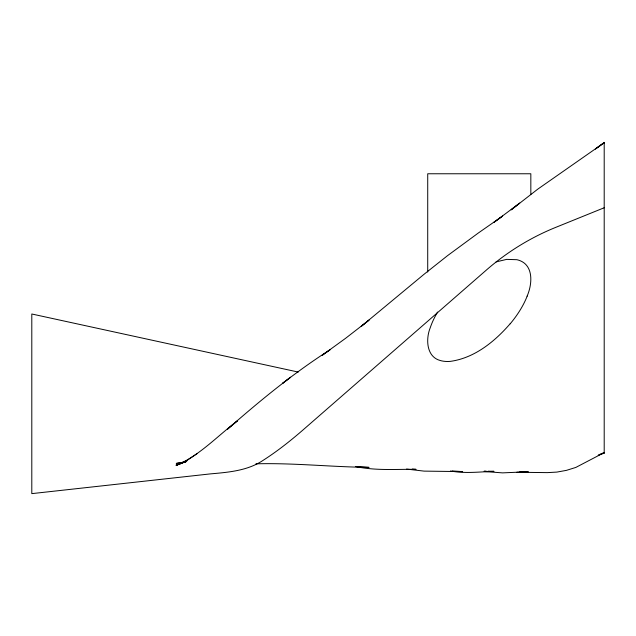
<?xml version="1.0" encoding="UTF-8"?>
<svg xmlns="http://www.w3.org/2000/svg" width="636" height="636" viewBox="0 0 636 636"><rect width="100%" height="100%" fill="white"/><g stroke="black" fill="none" stroke-linecap="round" stroke-linejoin="round"><path stroke-width="0.95" d="M427.718 272.033L427.726 173.763L530.829 173.763L530.829 194.481M527.101 296.161C532.038 285 533.986 266.564 520.407 260.824A38.939 21.624 -31.4 0 0 516.837 259.703L506.685 259.377L496.072 261.913M510.128 323.78C494.57 341.731 474.377 358.132 450.161 361.391A37.023 20.551 -31.4 0 1 440.048 360.453C426.366 356.669 425.683 338.988 430.182 327.922A99.725 55.364 -31.4 0 1 437.552 312.101M595.542 148.904L604.2 142.512M595.542 148.919L604.2 142.726L537.81 189.115L511.145 209.856L519.707 203.099L494.021 222.29L502.583 216.097L478.336 232.991L447.633 255.585L424.069 274.259L361.232 326.371L369.055 320.107L345.594 338.304L322.214 355.286L329.997 349.816C293.45 373.157 259.973 400.704 227.418 429.252L237.466 420.841C217.369 436.042 199.736 455.432 176.267 465.433L186.777 460.559L197.295 453.516M186.777 460.559L176.267 465.282L186.777 460.798L176.267 465.218L186.777 461.148L176.267 465.115L184.154 462.261M604.2 207.757L555.53 227.457C529.86 237.856 506.049 252.699 485.284 271.008L302.656 430.262C290.135 441.098 277.097 451.401 263.145 460.329C247.587 470.767 228.562 472.278 210.46 473.884L31.8 493.631L31.8 313.993L298.268 372.068M599.048 454.692L604.2 452.601L575.858 467.412L566.414 470.37L556.882 472.087L547.342 472.627L516.853 472.246M598.19 455.233L604.2 453.134M185.823 461.895L176.267 463.413L185.823 461.871L176.267 464.232L183.915 462.404M255.926 463.827C293.681 462.793 331.348 466.999 369.055 467.38L357.321 466.506M519.707 471.864L528.27 471.737L502.583 472.874L484.219 471.522M484.219 471.093L486.174 471.141M488.138 471.197L494.021 471.34C479.496 471.833 464.876 473.74 450.455 470.966M452.331 470.934L462.65 471.61L424.069 471.117L406.531 469.074M412.255 469.066L416.071 469.344C395.767 469.114 375.439 470.871 355.373 466.474M604.2 142.369L604.2 453.214M527.165 296.145A101.044 56.381 -31.3 0 1 510.207 323.796M290.517 377.251L282.448 383.436L290.517 377.275"/></g></svg>
